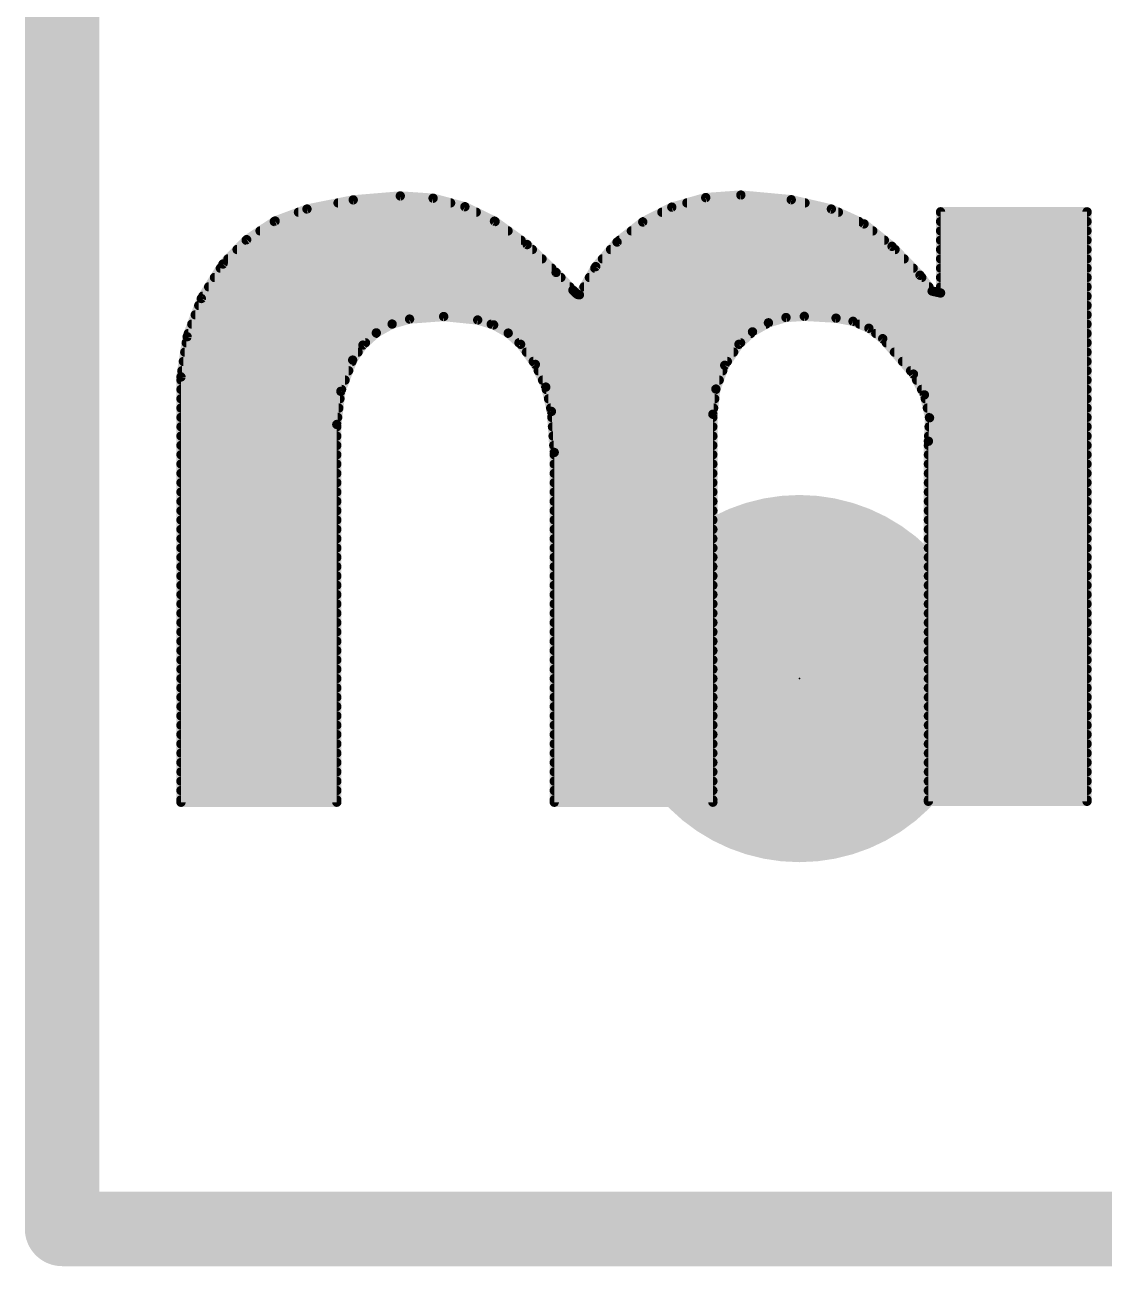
# Model space of a CAD drawing. Extents: x -0.1 to 26.8, y -8.9 to 12.8.
# Drawn here: x -0.102 to 2.836, y -0.102 to 3.279 of the extents above; entities that cross this region are included whole.
import ezdxf

# ---------------------------------------------------------------- set-up
doc = ezdxf.new("R2010")
doc.units = 0
for name, color, linetype in [('1', 12, 'CONTINUOUS'), ('16', 132, 'CONTINUOUS'), ('20', 53, 'CONTINUOUS'), ('22', 40, 'CONTINUOUS'), ('23', 53, 'CONTINUOUS')]:
    doc.layers.add(name, color=color, linetype=linetype)

# ---------------------------------------------------------------- blocks, each defined once
blk = doc.blocks.new('PIE')
at = {"const_width": 0.5}
blk.add_lwpolyline([(0, -0.25, 1), (0, 0.25, 1), (0, -0.25)], format="xyb", dxfattribs=at)

msp = doc.modelspace()

# ---------------------------------------------------------------- linework, layer by layer
at = {"layer": '16', "const_width": 0.2032}
for points in [[(0, 12.7), (0, 0)], [(0, 0), (26.67, 0)]]:
    msp.add_lwpolyline(points, dxfattribs=at)
at = {"layer": '16', "const_width": 0.1016}
for points in [[(0, 0.0508, 1), (0, -0.0508)], [(-0.0508, 0, 1), (0.0508, 0)]]:
    msp.add_lwpolyline(points, format="xyb", dxfattribs=at)
at = {"layer": '20', "const_width": 0.2032}
for points in [[(0, 12.7), (0, 0)], [(0, 0), (26.67, 0)]]:
    msp.add_lwpolyline(points, dxfattribs=at)
at = {"layer": '20', "const_width": 0.1016}
for points in [[(0, 0.0508, 1), (0, -0.0508)], [(-0.0508, 0, 1), (0.0508, 0)]]:
    msp.add_lwpolyline(points, format="xyb", dxfattribs=at)
at = {"layer": '22', "const_width": 0.0254}
for points in [[(0.7923, 2.8022), (0.6663, 2.7773)], [(0.7509, 2.794), (1.0574, 2.794)], [(0.9203, 2.8129), (0.7923, 2.8022)], [(1.0097, 2.8068), (0.9203, 2.8129)], [(1.0963, 2.7836), (1.0097, 2.8068)], [(1.7517, 2.8085), (1.6594, 2.7824)], [(1.7005, 2.794), (2.022, 2.794)], [(1.8474, 2.8154), (1.7517, 2.8085)], [(1.9846, 2.8027), (1.8474, 2.8154)], [(2.0938, 2.7773), (1.9846, 2.8027)], [(0.6663, 2.7773), (0.5797, 2.7446)], [(0.6432, 2.7686), (1.127, 2.7686)], [(1.1768, 2.7443), (1.0963, 2.7836)], [(1.6594, 2.7824), (1.5804, 2.7421)], [(1.6324, 2.7686), (2.1129, 2.7686)], [(2.1827, 2.7369), (2.0938, 2.7773)], [(2.7897, 2.7697), (2.391, 2.7697)], [(2.391, 2.7697), (2.391, 2.5487)], [(2.391, 2.7686), (2.7897, 2.7686)], [(2.7897, 1.1644), (2.7897, 2.7697)], [(0.5797, 2.7446), (0.5022, 2.6939)], [(0.5775, 2.7432), (1.1783, 2.7432)], [(1.2657, 2.6805), (1.1768, 2.7443)], [(1.5804, 2.7421), (1.5106, 2.6874)], [(1.5826, 2.7432), (2.1688, 2.7432)], [(2.2589, 2.6757), (2.1827, 2.7369)], [(2.391, 2.7432), (2.7897, 2.7432)], [(0.5022, 2.6939), (0.4377, 2.6275)], [(0.5008, 2.6924), (1.2491, 2.6924)], [(0.5387, 2.7178), (1.2137, 2.7178)], [(1.5169, 2.6924), (2.2381, 2.6924)], [(1.5494, 2.7178), (2.2065, 2.7178)], [(2.391, 2.7178), (2.7897, 2.7178)], [(2.391, 2.6924), (2.7897, 2.6924)], [(0.4761, 2.667), (1.2797, 2.667)], [(1.3445, 2.6046), (1.2657, 2.6805)], [(1.5106, 2.6874), (1.4524, 2.6205)], [(1.4928, 2.667), (2.2673, 2.667)], [(2.3351, 2.597), (2.2589, 2.6757)], [(2.391, 2.667), (2.7897, 2.667)], [(0.4377, 2.6275), (0.3789, 2.5336)], [(0.4514, 2.6416), (1.3061, 2.6416)], [(1.4707, 2.6416), (2.2919, 2.6416)], [(2.391, 2.6416), (2.7897, 2.6416)], [(0.4147, 2.5908), (1.3576, 2.5908)], [(0.4306, 2.6162), (1.3325, 2.6162)], [(1.3902, 2.5564), (1.3445, 2.6046)], [(1.4524, 2.6205), (1.408, 2.5437)], [(1.4352, 2.5908), (2.3398, 2.5908)], [(1.4499, 2.6162), (2.3165, 2.6162)], [(2.3681, 2.5538), (2.3351, 2.597)], [(2.391, 2.6162), (2.7897, 2.6162)], [(2.391, 2.5908), (2.7897, 2.5908)], [(0.3988, 2.5654), (1.3817, 2.5654)], [(1.4205, 2.5654), (2.3592, 2.5654)], [(2.391, 2.5654), (2.7897, 2.5654)], [(0.3789, 2.5336), (0.3402, 2.4297)], [(0.3829, 2.54), (2.7897, 2.54)], [(1.3993, 2.5473), (1.3902, 2.5564)], [(1.4033, 2.5446), (1.3993, 2.5473)], [(1.408, 2.5437), (1.4033, 2.5446)], [(2.391, 2.5487), (2.3681, 2.5538)], [(0.3624, 2.4892), (2.7897, 2.4892)], [(0.3718, 2.5146), (2.7897, 2.5146)], [(0.3529, 2.4638), (0.8978, 2.4638)], [(0.8551, 2.44), (0.8982, 2.4641)], [(0.8982, 2.4641), (0.9457, 2.4776)], [(0.9457, 2.4776), (1.0385, 2.4846)], [(1.0385, 2.4846), (1.1311, 2.4751)], [(1.1311, 2.4751), (1.1746, 2.4618)], [(1.1679, 2.4638), (1.9159, 2.4638)], [(1.1746, 2.4618), (1.2142, 2.4394)], [(1.8791, 2.4428), (1.9224, 2.4675)], [(1.9224, 2.4675), (1.9703, 2.4819)], [(1.9703, 2.4819), (2.0201, 2.4852)], [(2.0201, 2.4852), (2.1065, 2.4802)], [(2.1065, 2.4802), (2.1528, 2.4715)], [(2.1528, 2.4715), (2.1959, 2.4526)], [(2.1704, 2.4638), (2.7897, 2.4638)], [(0.3402, 2.4297), (0.3234, 2.3201)], [(0.3435, 2.4384), (0.8534, 2.4384)], [(0.8186, 2.4067), (0.8551, 2.44)], [(1.2142, 2.4394), (1.248, 2.409)], [(1.2153, 2.4384), (1.8743, 2.4384)], [(1.8423, 2.409), (1.8791, 2.4428)], [(2.1959, 2.4526), (2.2335, 2.4243)], [(2.2147, 2.4384), (2.7897, 2.4384)], [(2.2335, 2.4243), (2.3173, 2.3278)], [(0.3338, 2.3876), (0.8056, 2.3876)], [(0.3377, 2.413), (0.8256, 2.413)], [(0.7908, 2.3659), (0.8186, 2.4067)], [(1.2435, 2.413), (1.8466, 2.413)], [(1.248, 2.409), (1.2881, 2.3541)], [(1.2636, 2.3876), (1.8278, 2.3876)], [(1.8036, 2.3518), (1.8423, 2.409)], [(2.2433, 2.413), (2.7897, 2.413)], [(2.2654, 2.3876), (2.7897, 2.3876)], [(0.3299, 2.3622), (0.7894, 2.3622)], [(0.7586, 2.2809), (0.7908, 2.3659)], [(1.2822, 2.3622), (1.8106, 2.3622)], [(1.2881, 2.3541), (1.3164, 2.2924)], [(2.2874, 2.3622), (2.7897, 2.3622)], [(0.3234, 2.3201), (0.3234, 1.1619)], [(0.326, 2.3368), (0.7798, 2.3368)], [(1.296, 2.3368), (1.798, 2.3368)], [(1.7794, 2.2871), (1.8036, 2.3518)], [(2.3095, 2.3368), (2.7897, 2.3368)], [(2.3173, 2.3278), (2.3471, 2.2712)], [(0.3234, 2.3114), (0.7701, 2.3114)], [(1.3076, 2.3114), (1.7885, 2.3114)], [(1.3164, 2.2924), (1.3318, 2.2262)], [(1.7712, 2.2185), (1.7794, 2.2871)], [(2.3259, 2.3114), (2.7897, 2.3114)], [(0.3234, 2.286), (0.7605, 2.286)], [(0.3234, 2.2606), (0.7561, 2.2606)], [(0.7476, 2.1906), (0.7586, 2.2809)], [(1.3178, 2.286), (1.7793, 2.286)], [(1.3238, 2.2606), (1.7762, 2.2606)], [(2.3393, 2.286), (2.7897, 2.286)], [(2.3471, 2.2712), (2.361, 2.2088)], [(2.3495, 2.2606), (2.7897, 2.2606)], [(0.3234, 2.2352), (0.753, 2.2352)], [(1.3297, 2.2352), (1.7732, 2.2352)], [(1.3318, 2.2262), (1.3394, 2.1144)], [(1.7712, 1.1619), (1.7712, 2.2185)], [(2.3551, 2.2352), (2.7897, 2.2352)], [(0.3234, 2.2098), (0.7499, 2.2098)], [(0.7476, 1.1619), (0.7476, 2.1906)], [(1.3329, 2.2098), (1.7712, 2.2098)], [(2.361, 2.2088), (2.3579, 2.1449)], [(2.3607, 2.2098), (2.7897, 2.2098)], [(0.3234, 2.1844), (0.7476, 2.1844)], [(0.3234, 2.159), (0.7476, 2.159)], [(1.3346, 2.1844), (1.7712, 2.1844)], [(1.3364, 2.159), (1.7712, 2.159)], [(2.3586, 2.159), (2.7897, 2.159)], [(2.3598, 2.1844), (2.7897, 2.1844)], [(0.3234, 2.1336), (0.7476, 2.1336)], [(1.3381, 2.1336), (1.7712, 2.1336)], [(2.3579, 2.1449), (2.3579, 1.1644)], [(2.3579, 2.1336), (2.7897, 2.1336)], [(0.3234, 2.1082), (0.7476, 2.1082)], [(1.3394, 2.1144), (1.3394, 1.1619)], [(1.3394, 2.1082), (1.7712, 2.1082)], [(2.3579, 2.1082), (2.7897, 2.1082)], [(0.3234, 2.0828), (0.7476, 2.0828)], [(0.3234, 2.0574), (0.7476, 2.0574)], [(1.3394, 2.0828), (1.7712, 2.0828)], [(1.3394, 2.0574), (1.7712, 2.0574)], [(2.3579, 2.0828), (2.7897, 2.0828)], [(2.3579, 2.0574), (2.7897, 2.0574)], [(0.3234, 2.032), (0.7476, 2.032)], [(1.3394, 2.032), (1.7712, 2.032)], [(2.3579, 2.032), (2.7897, 2.032)], [(0.3234, 2.0066), (0.7476, 2.0066)], [(1.3394, 2.0066), (1.7712, 2.0066)], [(2.3579, 2.0066), (2.7897, 2.0066)], [(0.3234, 1.9812), (0.7476, 1.9812)], [(0.3234, 1.9558), (0.7476, 1.9558)], [(1.3394, 1.9812), (1.7712, 1.9812)], [(1.3394, 1.9558), (1.7712, 1.9558)], [(2.3579, 1.9812), (2.7897, 1.9812)], [(2.3579, 1.9558), (2.7897, 1.9558)], [(0.3234, 1.9304), (0.7476, 1.9304)], [(1.3394, 1.9304), (1.7712, 1.9304)], [(2.3579, 1.9304), (2.7897, 1.9304)], [(0.3234, 1.905), (0.7476, 1.905)], [(1.3394, 1.905), (1.7712, 1.905)], [(2.3579, 1.905), (2.7897, 1.905)], [(0.3234, 1.8796), (0.7476, 1.8796)], [(0.3234, 1.8542), (0.7476, 1.8542)], [(1.3394, 1.8796), (1.7712, 1.8796)], [(1.3394, 1.8542), (1.7712, 1.8542)], [(2.3579, 1.8796), (2.7897, 1.8796)], [(2.3579, 1.8542), (2.7897, 1.8542)], [(0.3234, 1.8288), (0.7476, 1.8288)], [(1.3394, 1.8288), (1.7712, 1.8288)], [(2.3579, 1.8288), (2.7897, 1.8288)], [(0.3234, 1.8034), (0.7476, 1.8034)], [(1.3394, 1.8034), (1.7712, 1.8034)], [(2.3579, 1.8034), (2.7897, 1.8034)], [(0.3234, 1.778), (0.7476, 1.778)], [(0.3234, 1.7526), (0.7476, 1.7526)], [(1.3394, 1.778), (1.7712, 1.778)], [(1.3394, 1.7526), (1.7712, 1.7526)], [(2.3579, 1.778), (2.7897, 1.778)], [(2.3579, 1.7526), (2.7897, 1.7526)], [(0.3234, 1.7272), (0.7476, 1.7272)], [(1.3394, 1.7272), (1.7712, 1.7272)], [(2.3579, 1.7272), (2.7897, 1.7272)], [(0.3234, 1.7018), (0.7476, 1.7018)], [(1.3394, 1.7018), (1.7712, 1.7018)], [(2.3579, 1.7018), (2.7897, 1.7018)], [(0.3234, 1.6764), (0.7476, 1.6764)], [(0.3234, 1.651), (0.7476, 1.651)], [(1.3394, 1.6764), (1.7712, 1.6764)], [(1.3394, 1.651), (1.7712, 1.651)], [(2.3579, 1.6764), (2.7897, 1.6764)], [(2.3579, 1.651), (2.7897, 1.651)], [(0.3234, 1.6256), (0.7476, 1.6256)], [(1.3394, 1.6256), (1.7712, 1.6256)], [(2.3579, 1.6256), (2.7897, 1.6256)], [(0.3234, 1.6002), (0.7476, 1.6002)], [(1.3394, 1.6002), (1.7712, 1.6002)], [(2.3579, 1.6002), (2.7897, 1.6002)], [(0.3234, 1.5748), (0.7476, 1.5748)], [(0.3234, 1.5494), (0.7476, 1.5494)], [(1.3394, 1.5748), (1.7712, 1.5748)], [(1.3394, 1.5494), (1.7712, 1.5494)], [(2.3579, 1.5748), (2.7897, 1.5748)], [(2.3579, 1.5494), (2.7897, 1.5494)], [(0.3234, 1.524), (0.7476, 1.524)], [(1.3394, 1.524), (1.7712, 1.524)], [(2.3579, 1.524), (2.7897, 1.524)], [(0.3234, 1.4986), (0.7476, 1.4986)], [(1.3394, 1.4986), (1.7712, 1.4986)], [(2.3579, 1.4986), (2.7897, 1.4986)], [(0.3234, 1.4732), (0.7476, 1.4732)], [(0.3234, 1.4478), (0.7476, 1.4478)], [(1.3394, 1.4732), (1.7712, 1.4732)], [(1.3394, 1.4478), (1.7712, 1.4478)], [(2.3579, 1.4732), (2.7897, 1.4732)], [(2.3579, 1.4478), (2.7897, 1.4478)], [(0.3234, 1.4224), (0.7476, 1.4224)], [(1.3394, 1.4224), (1.7712, 1.4224)], [(2.3579, 1.4224), (2.7897, 1.4224)], [(0.3234, 1.397), (0.7476, 1.397)], [(1.3394, 1.397), (1.7712, 1.397)], [(2.3579, 1.397), (2.7897, 1.397)], [(0.3234, 1.3716), (0.7476, 1.3716)], [(0.3234, 1.3462), (0.7476, 1.3462)], [(1.3394, 1.3716), (1.7712, 1.3716)], [(1.3394, 1.3462), (1.7712, 1.3462)], [(2.3579, 1.3716), (2.7897, 1.3716)], [(2.3579, 1.3462), (2.7897, 1.3462)], [(0.3234, 1.3208), (0.7476, 1.3208)], [(1.3394, 1.3208), (1.7712, 1.3208)], [(2.3579, 1.3208), (2.7897, 1.3208)], [(0.3234, 1.2954), (0.7476, 1.2954)], [(1.3394, 1.2954), (1.7712, 1.2954)], [(2.3579, 1.2954), (2.7897, 1.2954)], [(0.3234, 1.27), (0.7476, 1.27)], [(0.3234, 1.2446), (0.7476, 1.2446)], [(1.3394, 1.27), (1.7712, 1.27)], [(1.3394, 1.2446), (1.7712, 1.2446)], [(2.3579, 1.27), (2.7897, 1.27)], [(2.3579, 1.2446), (2.7897, 1.2446)], [(0.3234, 1.2192), (0.7476, 1.2192)], [(1.3394, 1.2192), (1.7712, 1.2192)], [(2.3579, 1.2192), (2.7897, 1.2192)], [(0.3234, 1.1938), (0.7476, 1.1938)], [(1.3394, 1.1938), (1.7712, 1.1938)], [(2.3579, 1.1938), (2.7897, 1.1938)], [(0.3234, 1.1684), (0.7476, 1.1684)], [(0.3234, 1.1619), (0.7476, 1.1619)], [(1.3394, 1.1684), (1.7712, 1.1684)], [(1.3394, 1.1619), (1.7712, 1.1619)], [(2.3579, 1.1684), (2.7897, 1.1684)], [(2.3579, 1.1644), (2.7897, 1.1644)]]:
    msp.add_lwpolyline(points, dxfattribs=at)
at = {"layer": '22', "const_width": 0.0127}
for points in [[(0.7509, 2.8003, 1), (0.7509, 2.7877)], [(0.7918, 2.8085, 1), (0.7928, 2.7959)], [(0.7935, 2.796, 1), (0.7911, 2.8084)], [(0.9207, 2.8192, 1), (0.9199, 2.8066)], [(0.9208, 2.8066, 1), (0.9198, 2.8192)], [(1.0113, 2.8129, 1), (1.0081, 2.8006)], [(1.0093, 2.8004, 1), (1.0101, 2.8131)], [(1.0574, 2.7877, 1), (1.0574, 2.8003)], [(1.7005, 2.8003, 1), (1.7005, 2.7877)], [(1.7513, 2.8148, 1), (1.7522, 2.8021)], [(1.7534, 2.8023, 1), (1.75, 2.8146)], [(1.848, 2.8217, 1), (1.8468, 2.8091)], [(1.8479, 2.8091, 1), (1.8469, 2.8217)], [(1.986, 2.8089, 1), (1.9832, 2.7965)], [(1.984, 2.7964, 1), (1.9852, 2.809)], [(2.022, 2.7877, 1), (2.022, 2.8003)], [(0.6432, 2.775, 1), (0.6432, 2.7623)], [(0.6651, 2.7835, 1), (0.6675, 2.7711)], [(0.6685, 2.7714, 1), (0.6641, 2.7832)], [(1.0991, 2.7893, 1), (1.0935, 2.7779)], [(1.0946, 2.7775, 1), (1.0979, 2.7897)], [(1.127, 2.7623, 1), (1.127, 2.775)], [(1.6324, 2.775, 1), (1.6324, 2.7623)], [(1.6577, 2.7885, 1), (1.6611, 2.7763)], [(1.6623, 2.7767, 1), (1.6565, 2.7881)], [(2.0964, 2.7831, 1), (2.0912, 2.7715)], [(2.0924, 2.7711, 1), (2.0952, 2.7835)], [(2.1129, 2.7623, 1), (2.1129, 2.775)], [(2.391, 2.7761, 1), (2.391, 2.7634)], [(2.391, 2.775, 1), (2.391, 2.7623)], [(2.3973, 2.7697, 1), (2.3847, 2.7697)], [(2.7961, 2.7697, 1), (2.7834, 2.7697)], [(2.7897, 2.7634, 1), (2.7897, 2.7761)], [(2.7897, 2.7623, 1), (2.7897, 2.775)], [(0.5775, 2.7496, 1), (0.5775, 2.7369)], [(0.5774, 2.7506, 1), (0.5819, 2.7387)], [(0.5831, 2.7393, 1), (0.5762, 2.75)], [(1.1805, 2.7495, 1), (1.1731, 2.7391)], [(1.174, 2.7386, 1), (1.1796, 2.75)], [(1.1783, 2.7369, 1), (1.1783, 2.7496)], [(1.5775, 2.7477, 1), (1.5833, 2.7364)], [(1.5826, 2.7496, 1), (1.5826, 2.7369)], [(1.5843, 2.7371, 1), (1.5765, 2.7471)], [(2.1688, 2.7369, 1), (2.1688, 2.7496)], [(2.1867, 2.7418, 1), (2.1788, 2.7319)], [(2.1801, 2.7311, 1), (2.1854, 2.7426)], [(2.391, 2.7496, 1), (2.391, 2.7369)], [(2.7897, 2.7369, 1), (2.7897, 2.7496)], [(0.5008, 2.6987, 1), (0.5008, 2.6861)], [(0.4987, 2.6992, 1), (0.5057, 2.6886)], [(0.5068, 2.6895, 1), (0.4977, 2.6983)], [(0.5387, 2.7241, 1), (0.5387, 2.7115)], [(1.2137, 2.7115, 1), (1.2137, 2.7241)], [(1.2491, 2.6861, 1), (1.2491, 2.6987)], [(1.5169, 2.6987, 1), (1.5169, 2.6861)], [(1.5494, 2.7241, 1), (1.5494, 2.7115)], [(2.2065, 2.7115, 1), (2.2065, 2.7241)], [(2.2381, 2.6861, 1), (2.2381, 2.6987)], [(2.391, 2.7241, 1), (2.391, 2.7115)], [(2.391, 2.6987, 1), (2.391, 2.6861)], [(2.7897, 2.7115, 1), (2.7897, 2.7241)], [(2.7897, 2.6861, 1), (2.7897, 2.6987)], [(0.4761, 2.6734, 1), (0.4761, 2.6607)], [(1.2701, 2.6851, 1), (1.2613, 2.6759)], [(1.262, 2.6753, 1), (1.2694, 2.6857)], [(1.2797, 2.6607, 1), (1.2797, 2.6734)], [(1.4928, 2.6734, 1), (1.4928, 2.6607)], [(1.5066, 2.6924, 1), (1.5145, 2.6824)], [(1.5153, 2.6833, 1), (1.5058, 2.6916)], [(2.2635, 2.6801, 1), (2.2543, 2.6713)], [(2.2549, 2.6707, 1), (2.2629, 2.6807)], [(2.2673, 2.6607, 1), (2.2673, 2.6734)], [(2.391, 2.6734, 1), (2.391, 2.6607)], [(2.7897, 2.6607, 1), (2.7897, 2.6734)], [(0.4331, 2.6319, 1), (0.4423, 2.6231)], [(0.4431, 2.6241, 1), (0.4323, 2.6309)], [(0.4514, 2.6479, 1), (0.4514, 2.6353)], [(1.3061, 2.6353, 1), (1.3061, 2.6479)], [(1.4707, 2.6479, 1), (1.4707, 2.6353)], [(2.2919, 2.6353, 1), (2.2919, 2.6479)], [(2.391, 2.6479, 1), (2.391, 2.6353)], [(2.7897, 2.6353, 1), (2.7897, 2.6479)], [(0.4147, 2.5972, 1), (0.4147, 2.5845)], [(0.4306, 2.6225, 1), (0.4306, 2.6099)], [(1.3325, 2.6099, 1), (1.3325, 2.6225)], [(1.3491, 2.609, 1), (1.3399, 2.6002)], [(1.3401, 2.6, 1), (1.3489, 2.6092)], [(1.3576, 2.5845, 1), (1.3576, 2.5972)], [(1.4352, 2.5972, 1), (1.4352, 2.5845)], [(1.4499, 2.6225, 1), (1.4499, 2.6099)], [(1.4476, 2.6247, 1), (1.4572, 2.6163)], [(1.4579, 2.6173, 1), (1.4469, 2.6237)], [(2.3165, 2.6099, 1), (2.3165, 2.6225)], [(2.3401, 2.6009, 1), (2.3301, 2.5931)], [(2.3305, 2.5926, 1), (2.3397, 2.6014)], [(2.3398, 2.5845, 1), (2.3398, 2.5972)], [(2.391, 2.5972, 1), (2.391, 2.5845)], [(2.391, 2.6225, 1), (2.391, 2.6099)], [(2.7897, 2.6099, 1), (2.7897, 2.6225)], [(2.7897, 2.5845, 1), (2.7897, 2.5972)], [(0.3988, 2.5717, 1), (0.3988, 2.5591)], [(1.3817, 2.5591, 1), (1.3817, 2.5717)], [(1.4205, 2.5717, 1), (1.4205, 2.5591)], [(2.3592, 2.5591, 1), (2.3592, 2.5717)], [(2.391, 2.5717, 1), (2.391, 2.5591)], [(2.7897, 2.5591, 1), (2.7897, 2.5717)], [(0.3735, 2.5369, 1), (0.3842, 2.5302)], [(0.3848, 2.5313, 1), (0.3729, 2.5358)], [(0.3829, 2.5463, 1), (0.3829, 2.5337)], [(1.3947, 2.5609, 1), (1.3857, 2.5519)], [(1.3856, 2.552, 1), (1.3948, 2.5608)], [(1.4028, 2.5526, 1), (1.3958, 2.542)], [(1.3948, 2.5428, 1), (1.4038, 2.5518)], [(1.4045, 2.5509, 1), (1.4021, 2.5384)], [(1.3997, 2.5394, 1), (1.4068, 2.5499)], [(1.4025, 2.5469, 1), (1.4135, 2.5405)], [(1.4068, 2.5375, 1), (1.4092, 2.5499)], [(2.3695, 2.56, 1), (2.3667, 2.5476)], [(2.3631, 2.5499, 1), (2.3731, 2.5577)], [(2.3847, 2.5487, 1), (2.3973, 2.5487)], [(2.3896, 2.5425, 1), (2.3924, 2.5549)], [(2.7897, 2.5337, 1), (2.7897, 2.5463)], [(0.3624, 2.4956, 1), (0.3624, 2.4829)], [(0.3718, 2.521, 1), (0.3718, 2.5083)], [(2.7897, 2.5083, 1), (2.7897, 2.521)], [(2.7897, 2.4829, 1), (2.7897, 2.4956)], [(0.3529, 2.4701, 1), (0.3529, 2.4575)], [(0.8965, 2.4702, 1), (0.9, 2.4579)], [(0.9013, 2.4585, 1), (0.8951, 2.4696)], [(0.8978, 2.4575, 1), (0.8978, 2.4701)], [(0.9452, 2.4839, 1), (0.9462, 2.4713)], [(0.9474, 2.4715, 1), (0.944, 2.4837)], [(1.0392, 2.4909, 1), (1.0379, 2.4782)], [(1.039, 2.4782, 1), (1.038, 2.4909)], [(1.133, 2.4812, 1), (1.1292, 2.469)], [(1.1305, 2.4688, 1), (1.1317, 2.4814)], [(1.1679, 2.4701, 1), (1.1679, 2.4575)], [(1.1777, 2.4673, 1), (1.1715, 2.4562)], [(1.1727, 2.4557, 1), (1.1764, 2.4678)], [(1.9159, 2.4575, 1), (1.9159, 2.4701)], [(1.9206, 2.4736, 1), (1.9243, 2.4614)], [(1.9256, 2.462, 1), (1.9193, 2.473)], [(1.9699, 2.4882, 1), (1.9707, 2.4756)], [(1.9721, 2.4758, 1), (1.9684, 2.488)], [(2.0205, 2.4915, 1), (2.0197, 2.4789)], [(2.0205, 2.4789, 1), (2.0197, 2.4915)], [(2.1077, 2.4864, 1), (2.1053, 2.474)], [(2.1061, 2.4739, 1), (2.1069, 2.4865)], [(2.1553, 2.4774, 1), (2.1502, 2.4657)], [(2.1516, 2.4653, 1), (2.1539, 2.4778)], [(2.1704, 2.4701, 1), (2.1704, 2.4575)], [(2.7897, 2.4575, 1), (2.7897, 2.4701)], [(0.3343, 2.4319, 1), (0.3462, 2.4274)], [(0.3465, 2.4287, 1), (0.334, 2.4306)], [(0.3435, 2.4447, 1), (0.3435, 2.4321)], [(0.852, 2.4455, 1), (0.8582, 2.4344)], [(0.8594, 2.4353, 1), (0.8508, 2.4447)], [(0.8534, 2.4321, 1), (0.8534, 2.4447)], [(1.2184, 2.4441, 1), (1.2099, 2.4347)], [(1.2153, 2.4447, 1), (1.2153, 2.4321)], [(1.211, 2.4339, 1), (1.2173, 2.4449)], [(1.8759, 2.4483, 1), (1.8822, 2.4373)], [(1.8743, 2.4321, 1), (1.8743, 2.4447)], [(1.8834, 2.4381, 1), (1.8748, 2.4475)], [(2.1997, 2.4577, 1), (2.192, 2.4475)], [(2.1933, 2.4468, 1), (2.1984, 2.4584)], [(2.2147, 2.4447, 1), (2.2147, 2.4321)], [(2.2383, 2.4285, 1), (2.2287, 2.4201)], [(2.2297, 2.4192, 1), (2.2373, 2.4294)], [(2.7897, 2.4321, 1), (2.7897, 2.4447)], [(0.3338, 2.3939, 1), (0.3338, 2.3813)], [(0.3377, 2.4194, 1), (0.3377, 2.4067)], [(0.8056, 2.3813, 1), (0.8056, 2.3939)], [(0.8144, 2.4114, 1), (0.8229, 2.402)], [(0.8239, 2.4031, 1), (0.8134, 2.4103)], [(0.8256, 2.4067, 1), (0.8256, 2.4194)], [(1.2435, 2.4194, 1), (1.2435, 2.4067)], [(1.2531, 2.4127, 1), (1.2429, 2.4053)], [(1.2438, 2.4043, 1), (1.2522, 2.4137)], [(1.2636, 2.3939, 1), (1.2636, 2.3813)], [(1.8278, 2.3813, 1), (1.8278, 2.3939)], [(1.838, 2.4137, 1), (1.8466, 2.4043)], [(1.8476, 2.4054, 1), (1.837, 2.4126)], [(1.8466, 2.4067, 1), (1.8466, 2.4194)], [(2.2433, 2.4194, 1), (2.2433, 2.4067)], [(2.2654, 2.3939, 1), (2.2654, 2.3813)], [(2.7897, 2.4067, 1), (2.7897, 2.4194)], [(2.7897, 2.3813, 1), (2.7897, 2.3939)], [(0.3299, 2.3685, 1), (0.3299, 2.3559)], [(0.7856, 2.3695, 1), (0.796, 2.3623)], [(0.7967, 2.3636, 1), (0.7849, 2.3682)], [(0.7894, 2.3559, 1), (0.7894, 2.3685)], [(1.2822, 2.3685, 1), (1.2822, 2.3559)], [(1.2938, 2.3568, 1), (1.2823, 2.3515)], [(1.8106, 2.3559, 1), (1.8106, 2.3685)], [(2.2874, 2.3685, 1), (2.2874, 2.3559)], [(2.7897, 2.3559, 1), (2.7897, 2.3685)], [(0.3298, 2.3201, 1), (0.317, 2.3201)], [(0.326, 2.3432, 1), (0.326, 2.3305)], [(0.7798, 2.3305, 1), (0.7798, 2.3432)], [(1.2829, 2.3504, 1), (1.2932, 2.3579)], [(1.296, 2.3432, 1), (1.296, 2.3305)], [(1.7983, 2.3554, 1), (1.8088, 2.3482)], [(1.8095, 2.3496, 1), (1.7976, 2.354)], [(1.798, 2.3305, 1), (1.798, 2.3432)], [(2.3095, 2.3432, 1), (2.3095, 2.3305)], [(2.3229, 2.3308, 1), (2.3117, 2.3248)], [(2.3125, 2.3236, 1), (2.3221, 2.332)], [(2.7897, 2.3305, 1), (2.7897, 2.3432)], [(0.3171, 2.3211, 1), (0.3297, 2.3191)], [(0.3234, 2.3177, 1), (0.3234, 2.3051)], [(0.7701, 2.3051, 1), (0.7701, 2.3177)], [(1.3076, 2.3177, 1), (1.3076, 2.3051)], [(1.3226, 2.2938, 1), (1.3102, 2.2909)], [(1.3106, 2.2897, 1), (1.3221, 2.295)], [(1.7857, 2.2863, 1), (1.7731, 2.2878)], [(1.7885, 2.3051, 1), (1.7885, 2.3177)], [(2.3259, 2.3177, 1), (2.3259, 2.3051)], [(2.7897, 2.3051, 1), (2.7897, 2.3177)], [(0.3234, 2.267, 1), (0.3234, 2.2543)], [(0.3234, 2.2923, 1), (0.3234, 2.2797)], [(0.7526, 2.2831, 1), (0.7645, 2.2786)], [(0.7649, 2.2801, 1), (0.7522, 2.2816)], [(0.7561, 2.2543, 1), (0.7561, 2.267)], [(0.7605, 2.2797, 1), (0.7605, 2.2923)], [(1.3178, 2.2923, 1), (1.3178, 2.2797)], [(1.3238, 2.267, 1), (1.3238, 2.2543)], [(1.7735, 2.2893, 1), (1.7854, 2.2849)], [(1.7762, 2.2543, 1), (1.7762, 2.267)], [(1.7793, 2.2797, 1), (1.7793, 2.2923)], [(2.3393, 2.2923, 1), (2.3393, 2.2797)], [(2.3533, 2.2726, 1), (2.3409, 2.2698)], [(2.3415, 2.2683, 1), (2.3527, 2.2742)], [(2.3495, 2.267, 1), (2.3495, 2.2543)], [(2.7897, 2.2797, 1), (2.7897, 2.2923)], [(2.7897, 2.2543, 1), (2.7897, 2.267)], [(0.3234, 2.2416, 1), (0.3234, 2.2289)], [(0.753, 2.2289, 1), (0.753, 2.2416)], [(1.3297, 2.2416, 1), (1.3297, 2.2289)], [(1.3381, 2.2266, 1), (1.3255, 2.2258)], [(1.3256, 2.2248, 1), (1.338, 2.2276)], [(1.7776, 2.2185, 1), (1.7649, 2.2185)], [(1.7732, 2.2289, 1), (1.7732, 2.2416)], [(2.3551, 2.2416, 1), (2.3551, 2.2289)], [(2.7897, 2.2289, 1), (2.7897, 2.2416)], [(0.3234, 2.2161, 1), (0.3234, 2.2035)], [(0.754, 2.1906, 1), (0.7413, 2.1906)], [(0.7413, 2.1914, 1), (0.7539, 2.1898)], [(0.7499, 2.2035, 1), (0.7499, 2.2161)], [(1.3329, 2.2161, 1), (1.3329, 2.2035)], [(1.7649, 2.2193, 1), (1.7775, 2.2177)], [(1.7712, 2.2035, 1), (1.7712, 2.2161)], [(2.3607, 2.2161, 1), (2.3607, 2.2035)], [(2.3673, 2.2085, 1), (2.3546, 2.2091)], [(2.3548, 2.2074, 1), (2.3672, 2.2102)], [(2.7897, 2.2035, 1), (2.7897, 2.2161)], [(0.3234, 2.1654, 1), (0.3234, 2.1527)], [(0.3234, 2.1907, 1), (0.3234, 2.1781)], [(0.7476, 2.1781, 1), (0.7476, 2.1907)], [(0.7476, 2.1527, 1), (0.7476, 2.1654)], [(1.3346, 2.1907, 1), (1.3346, 2.1781)], [(1.3364, 2.1654, 1), (1.3364, 2.1527)], [(1.7712, 2.1781, 1), (1.7712, 2.1907)], [(1.7712, 2.1527, 1), (1.7712, 2.1654)], [(2.3586, 2.1654, 1), (2.3586, 2.1527)], [(2.3598, 2.1907, 1), (2.3598, 2.1781)], [(2.7897, 2.1781, 1), (2.7897, 2.1907)], [(2.7897, 2.1527, 1), (2.7897, 2.1654)], [(0.3234, 2.1399, 1), (0.3234, 2.1273)], [(0.7476, 2.1273, 1), (0.7476, 2.1399)], [(1.3381, 2.1399, 1), (1.3381, 2.1273)], [(1.7712, 2.1273, 1), (1.7712, 2.1399)], [(2.3643, 2.1449, 1), (2.3516, 2.1449)], [(2.3516, 2.1452, 1), (2.3642, 2.1446)], [(2.3579, 2.1399, 1), (2.3579, 2.1273)], [(2.7897, 2.1273, 1), (2.7897, 2.1399)], [(0.3234, 2.1145, 1), (0.3234, 2.1019)], [(0.7476, 2.1019, 1), (0.7476, 2.1145)], [(1.3458, 2.1144, 1), (1.3331, 2.1144)], [(1.3331, 2.114, 1), (1.3457, 2.1148)], [(1.3394, 2.1145, 1), (1.3394, 2.1019)], [(1.7712, 2.1019, 1), (1.7712, 2.1145)], [(2.3579, 2.1145, 1), (2.3579, 2.1019)], [(2.7897, 2.1019, 1), (2.7897, 2.1145)], [(0.3234, 2.0892, 1), (0.3234, 2.0765)], [(0.3234, 2.0637, 1), (0.3234, 2.0511)], [(0.7476, 2.0765, 1), (0.7476, 2.0892)], [(0.7476, 2.0511, 1), (0.7476, 2.0637)], [(1.3394, 2.0892, 1), (1.3394, 2.0765)], [(1.3394, 2.0637, 1), (1.3394, 2.0511)], [(1.7712, 2.0765, 1), (1.7712, 2.0892)], [(1.7712, 2.0511, 1), (1.7712, 2.0637)], [(2.3579, 2.0892, 1), (2.3579, 2.0765)], [(2.3579, 2.0637, 1), (2.3579, 2.0511)], [(2.7897, 2.0765, 1), (2.7897, 2.0892)], [(2.7897, 2.0511, 1), (2.7897, 2.0637)], [(0.3234, 2.0383, 1), (0.3234, 2.0257)], [(0.7476, 2.0257, 1), (0.7476, 2.0383)], [(1.3394, 2.0383, 1), (1.3394, 2.0257)], [(1.7712, 2.0257, 1), (1.7712, 2.0383)], [(2.3579, 2.0383, 1), (2.3579, 2.0257)], [(2.7897, 2.0257, 1), (2.7897, 2.0383)], [(0.3234, 2.013, 1), (0.3234, 2.0003)], [(0.7476, 2.0003, 1), (0.7476, 2.013)], [(1.3394, 2.013, 1), (1.3394, 2.0003)], [(1.7712, 2.0003, 1), (1.7712, 2.013)], [(2.3579, 2.013, 1), (2.3579, 2.0003)], [(2.7897, 2.0003, 1), (2.7897, 2.013)], [(0.3234, 1.9876, 1), (0.3234, 1.9748)], [(0.3234, 1.9622, 1), (0.3234, 1.9494)], [(0.7476, 1.9748, 1), (0.7476, 1.9876)], [(0.7476, 1.9494, 1), (0.7476, 1.9622)], [(1.3394, 1.9876, 1), (1.3394, 1.9748)], [(1.3394, 1.9622, 1), (1.3394, 1.9494)], [(1.7712, 1.9748, 1), (1.7712, 1.9876)], [(1.7712, 1.9494, 1), (1.7712, 1.9622)], [(2.3579, 1.9876, 1), (2.3579, 1.9748)], [(2.3579, 1.9622, 1), (2.3579, 1.9494)], [(2.7897, 1.9748, 1), (2.7897, 1.9876)], [(2.7897, 1.9494, 1), (2.7897, 1.9622)], [(0.3234, 1.9368, 1), (0.3234, 1.9241)], [(0.7476, 1.9241, 1), (0.7476, 1.9368)], [(1.3394, 1.9368, 1), (1.3394, 1.9241)], [(1.7712, 1.9241, 1), (1.7712, 1.9368)], [(2.3579, 1.9368, 1), (2.3579, 1.9241)], [(2.7897, 1.9241, 1), (2.7897, 1.9368)], [(0.3234, 1.9114, 1), (0.3234, 1.8986)], [(0.7476, 1.8986, 1), (0.7476, 1.9114)], [(1.3394, 1.9114, 1), (1.3394, 1.8986)], [(1.7712, 1.8986, 1), (1.7712, 1.9114)], [(2.3579, 1.9114, 1), (2.3579, 1.8986)], [(2.7897, 1.8986, 1), (2.7897, 1.9114)], [(0.3234, 1.886, 1), (0.3234, 1.8733)], [(0.3234, 1.8606, 1), (0.3234, 1.8478)], [(0.7476, 1.8733, 1), (0.7476, 1.886)], [(0.7476, 1.8478, 1), (0.7476, 1.8606)], [(1.3394, 1.8606, 1), (1.3394, 1.8478)], [(1.3394, 1.886, 1), (1.3394, 1.8733)], [(1.7712, 1.8733, 1), (1.7712, 1.886)], [(1.7712, 1.8478, 1), (1.7712, 1.8606)], [(2.3579, 1.8606, 1), (2.3579, 1.8478)], [(2.3579, 1.886, 1), (2.3579, 1.8733)], [(2.7897, 1.8733, 1), (2.7897, 1.886)], [(2.7897, 1.8478, 1), (2.7897, 1.8606)], [(0.3234, 1.8352, 1), (0.3234, 1.8224)], [(0.7476, 1.8224, 1), (0.7476, 1.8352)], [(1.3394, 1.8352, 1), (1.3394, 1.8224)], [(1.7712, 1.8224, 1), (1.7712, 1.8352)], [(2.3579, 1.8352, 1), (2.3579, 1.8224)], [(2.7897, 1.8224, 1), (2.7897, 1.8352)], [(0.3234, 1.8098, 1), (0.3234, 1.7971)], [(0.7476, 1.7971, 1), (0.7476, 1.8098)], [(1.3394, 1.8098, 1), (1.3394, 1.7971)], [(1.7712, 1.7971, 1), (1.7712, 1.8098)], [(2.3579, 1.8098, 1), (2.3579, 1.7971)], [(2.7897, 1.7971, 1), (2.7897, 1.8098)], [(0.3234, 1.7844, 1), (0.3234, 1.7716)], [(0.3234, 1.759, 1), (0.3234, 1.7463)], [(0.7476, 1.7716, 1), (0.7476, 1.7844)], [(0.7476, 1.7463, 1), (0.7476, 1.759)], [(1.3394, 1.7844, 1), (1.3394, 1.7716)], [(1.3394, 1.759, 1), (1.3394, 1.7463)], [(1.7712, 1.7716, 1), (1.7712, 1.7844)], [(1.7712, 1.7463, 1), (1.7712, 1.759)], [(2.3579, 1.7844, 1), (2.3579, 1.7716)], [(2.3579, 1.759, 1), (2.3579, 1.7463)], [(2.7897, 1.7716, 1), (2.7897, 1.7844)], [(2.7897, 1.7463, 1), (2.7897, 1.759)], [(0.3234, 1.7336, 1), (0.3234, 1.7208)], [(0.7476, 1.7208, 1), (0.7476, 1.7336)], [(1.3394, 1.7336, 1), (1.3394, 1.7208)], [(1.7712, 1.7208, 1), (1.7712, 1.7336)], [(2.3579, 1.7336, 1), (2.3579, 1.7208)], [(2.7897, 1.7208, 1), (2.7897, 1.7336)], [(0.3234, 1.7082, 1), (0.3234, 1.6954)], [(0.7476, 1.6954, 1), (0.7476, 1.7082)], [(1.3394, 1.7082, 1), (1.3394, 1.6954)], [(1.7712, 1.6954, 1), (1.7712, 1.7082)], [(2.3579, 1.7082, 1), (2.3579, 1.6954)], [(2.7897, 1.6954, 1), (2.7897, 1.7082)], [(0.3234, 1.6828, 1), (0.3234, 1.6701)], [(0.3234, 1.6574, 1), (0.3234, 1.6446)], [(0.7476, 1.6701, 1), (0.7476, 1.6828)], [(0.7476, 1.6446, 1), (0.7476, 1.6574)], [(1.3394, 1.6574, 1), (1.3394, 1.6446)], [(1.3394, 1.6828, 1), (1.3394, 1.6701)], [(1.7712, 1.6701, 1), (1.7712, 1.6828)], [(1.7712, 1.6446, 1), (1.7712, 1.6574)], [(2.3579, 1.6574, 1), (2.3579, 1.6446)], [(2.3579, 1.6828, 1), (2.3579, 1.6701)], [(2.7897, 1.6701, 1), (2.7897, 1.6828)], [(2.7897, 1.6446, 1), (2.7897, 1.6574)], [(0.3234, 1.632, 1), (0.3234, 1.6193)], [(0.7476, 1.6193, 1), (0.7476, 1.632)], [(1.3394, 1.632, 1), (1.3394, 1.6193)], [(1.7712, 1.6193, 1), (1.7712, 1.632)], [(2.3579, 1.632, 1), (2.3579, 1.6193)], [(2.7897, 1.6193, 1), (2.7897, 1.632)], [(0.3234, 1.6066, 1), (0.3234, 1.5938)], [(0.7476, 1.5938, 1), (0.7476, 1.6066)], [(1.3394, 1.6066, 1), (1.3394, 1.5938)], [(1.7712, 1.5938, 1), (1.7712, 1.6066)], [(2.3579, 1.6066, 1), (2.3579, 1.5938)], [(2.7897, 1.5938, 1), (2.7897, 1.6066)], [(0.3234, 1.5812, 1), (0.3234, 1.5684)], [(0.3234, 1.5558, 1), (0.3234, 1.5431)], [(0.7476, 1.5684, 1), (0.7476, 1.5812)], [(0.7476, 1.5431, 1), (0.7476, 1.5558)], [(1.3394, 1.5812, 1), (1.3394, 1.5684)], [(1.3394, 1.5558, 1), (1.3394, 1.5431)], [(1.7712, 1.5684, 1), (1.7712, 1.5812)], [(1.7712, 1.5431, 1), (1.7712, 1.5558)], [(2.3579, 1.5812, 1), (2.3579, 1.5684)], [(2.3579, 1.5558, 1), (2.3579, 1.5431)], [(2.7897, 1.5684, 1), (2.7897, 1.5812)], [(2.7897, 1.5431, 1), (2.7897, 1.5558)], [(0.3234, 1.5304, 1), (0.3234, 1.5176)], [(0.7476, 1.5176, 1), (0.7476, 1.5304)], [(1.3394, 1.5304, 1), (1.3394, 1.5176)], [(1.7712, 1.5176, 1), (1.7712, 1.5304)], [(2.3579, 1.5304, 1), (2.3579, 1.5176)], [(2.7897, 1.5176, 1), (2.7897, 1.5304)], [(0.3234, 1.505, 1), (0.3234, 1.4923)], [(0.7476, 1.4923, 1), (0.7476, 1.505)], [(1.3394, 1.505, 1), (1.3394, 1.4923)], [(1.7712, 1.4923, 1), (1.7712, 1.505)], [(2.3579, 1.505, 1), (2.3579, 1.4923)], [(2.7897, 1.4923, 1), (2.7897, 1.505)], [(0.3234, 1.4796, 1), (0.3234, 1.4668)], [(0.3234, 1.4542, 1), (0.3234, 1.4414)], [(0.7476, 1.4668, 1), (0.7476, 1.4796)], [(0.7476, 1.4414, 1), (0.7476, 1.4542)], [(1.3394, 1.4796, 1), (1.3394, 1.4668)], [(1.3394, 1.4542, 1), (1.3394, 1.4414)], [(1.7712, 1.4668, 1), (1.7712, 1.4796)], [(1.7712, 1.4414, 1), (1.7712, 1.4542)], [(2.3579, 1.4796, 1), (2.3579, 1.4668)], [(2.3579, 1.4542, 1), (2.3579, 1.4414)], [(2.7897, 1.4668, 1), (2.7897, 1.4796)], [(2.7897, 1.4414, 1), (2.7897, 1.4542)], [(0.3234, 1.4288, 1), (0.3234, 1.4161)], [(0.7476, 1.4161, 1), (0.7476, 1.4288)], [(1.3394, 1.4288, 1), (1.3394, 1.4161)], [(1.7712, 1.4161, 1), (1.7712, 1.4288)], [(2.3579, 1.4288, 1), (2.3579, 1.4161)], [(2.7897, 1.4161, 1), (2.7897, 1.4288)], [(0.3234, 1.4034, 1), (0.3234, 1.3906)], [(0.7476, 1.3906, 1), (0.7476, 1.4034)], [(1.3394, 1.4034, 1), (1.3394, 1.3906)], [(1.7712, 1.3906, 1), (1.7712, 1.4034)], [(2.3579, 1.4034, 1), (2.3579, 1.3906)], [(2.7897, 1.3906, 1), (2.7897, 1.4034)], [(0.3234, 1.378, 1), (0.3234, 1.3653)], [(0.3234, 1.3526, 1), (0.3234, 1.3398)], [(0.7476, 1.3653, 1), (0.7476, 1.378)], [(0.7476, 1.3398, 1), (0.7476, 1.3526)], [(1.3394, 1.3526, 1), (1.3394, 1.3398)], [(1.3394, 1.378, 1), (1.3394, 1.3653)], [(1.7712, 1.3653, 1), (1.7712, 1.378)], [(1.7712, 1.3398, 1), (1.7712, 1.3526)], [(2.3579, 1.3526, 1), (2.3579, 1.3398)], [(2.3579, 1.378, 1), (2.3579, 1.3653)], [(2.7897, 1.3653, 1), (2.7897, 1.378)], [(2.7897, 1.3398, 1), (2.7897, 1.3526)], [(0.3234, 1.3272, 1), (0.3234, 1.3144)], [(0.7476, 1.3144, 1), (0.7476, 1.3272)], [(1.3394, 1.3272, 1), (1.3394, 1.3144)], [(1.7712, 1.3144, 1), (1.7712, 1.3272)], [(2.3579, 1.3272, 1), (2.3579, 1.3144)], [(2.7897, 1.3144, 1), (2.7897, 1.3272)], [(0.3234, 1.3018, 1), (0.3234, 1.2891)], [(0.7476, 1.2891, 1), (0.7476, 1.3018)], [(1.3394, 1.3018, 1), (1.3394, 1.2891)], [(1.7712, 1.2891, 1), (1.7712, 1.3018)], [(2.3579, 1.3018, 1), (2.3579, 1.2891)], [(2.7897, 1.2891, 1), (2.7897, 1.3018)], [(0.3234, 1.2764, 1), (0.3234, 1.2636)], [(0.3234, 1.251, 1), (0.3234, 1.2383)], [(0.7476, 1.2636, 1), (0.7476, 1.2764)], [(0.7476, 1.2383, 1), (0.7476, 1.251)], [(1.3394, 1.2764, 1), (1.3394, 1.2636)], [(1.3394, 1.251, 1), (1.3394, 1.2383)], [(1.7712, 1.2636, 1), (1.7712, 1.2764)], [(1.7712, 1.2383, 1), (1.7712, 1.251)], [(2.3579, 1.2764, 1), (2.3579, 1.2636)], [(2.3579, 1.251, 1), (2.3579, 1.2383)], [(2.7897, 1.2636, 1), (2.7897, 1.2764)], [(2.7897, 1.2383, 1), (2.7897, 1.251)], [(0.3234, 1.2256, 1), (0.3234, 1.2128)], [(0.7476, 1.2128, 1), (0.7476, 1.2256)], [(1.3394, 1.2256, 1), (1.3394, 1.2128)], [(1.7712, 1.2128, 1), (1.7712, 1.2256)], [(2.3579, 1.2256, 1), (2.3579, 1.2128)], [(2.7897, 1.2128, 1), (2.7897, 1.2256)], [(0.3234, 1.2002, 1), (0.3234, 1.1874)], [(0.7476, 1.1874, 1), (0.7476, 1.2002)], [(1.3394, 1.2002, 1), (1.3394, 1.1874)], [(1.7712, 1.1874, 1), (1.7712, 1.2002)], [(2.3579, 1.2002, 1), (2.3579, 1.1874)], [(2.7897, 1.1874, 1), (2.7897, 1.2002)], [(0.3234, 1.1748, 1), (0.3234, 1.1621)], [(0.3234, 1.1683, 1), (0.3234, 1.1556)], [(0.317, 1.1619, 1), (0.3298, 1.1619)], [(0.7413, 1.1619, 1), (0.754, 1.1619)], [(0.7476, 1.1621, 1), (0.7476, 1.1748)], [(0.7476, 1.1556, 1), (0.7476, 1.1683)], [(1.3394, 1.1748, 1), (1.3394, 1.1621)], [(1.3394, 1.1683, 1), (1.3394, 1.1556)], [(1.3331, 1.1619, 1), (1.3458, 1.1619)], [(1.7649, 1.1619, 1), (1.7776, 1.1619)], [(1.7712, 1.1621, 1), (1.7712, 1.1748)], [(1.7712, 1.1556, 1), (1.7712, 1.1683)], [(2.3579, 1.1748, 1), (2.3579, 1.1621)], [(2.3579, 1.1708, 1), (2.3579, 1.1581)], [(2.3516, 1.1644, 1), (2.3643, 1.1644)], [(2.7834, 1.1644, 1), (2.7961, 1.1644)], [(2.7897, 1.1621, 1), (2.7897, 1.1748)], [(2.7897, 1.1581, 1), (2.7897, 1.1708)]]:
    msp.add_lwpolyline(points, format="xyb", dxfattribs=at)
at = {"layer": '23'}
msp.add_point((2.0066, 1.4986), dxfattribs=at)

# ---------------------------------------------------------------- block references
at = {"layer": '1'}
msp.add_blockref('PIE', (2.0066, 1.4986), dxfattribs=at)

doc.saveas('drawing.dxf')
